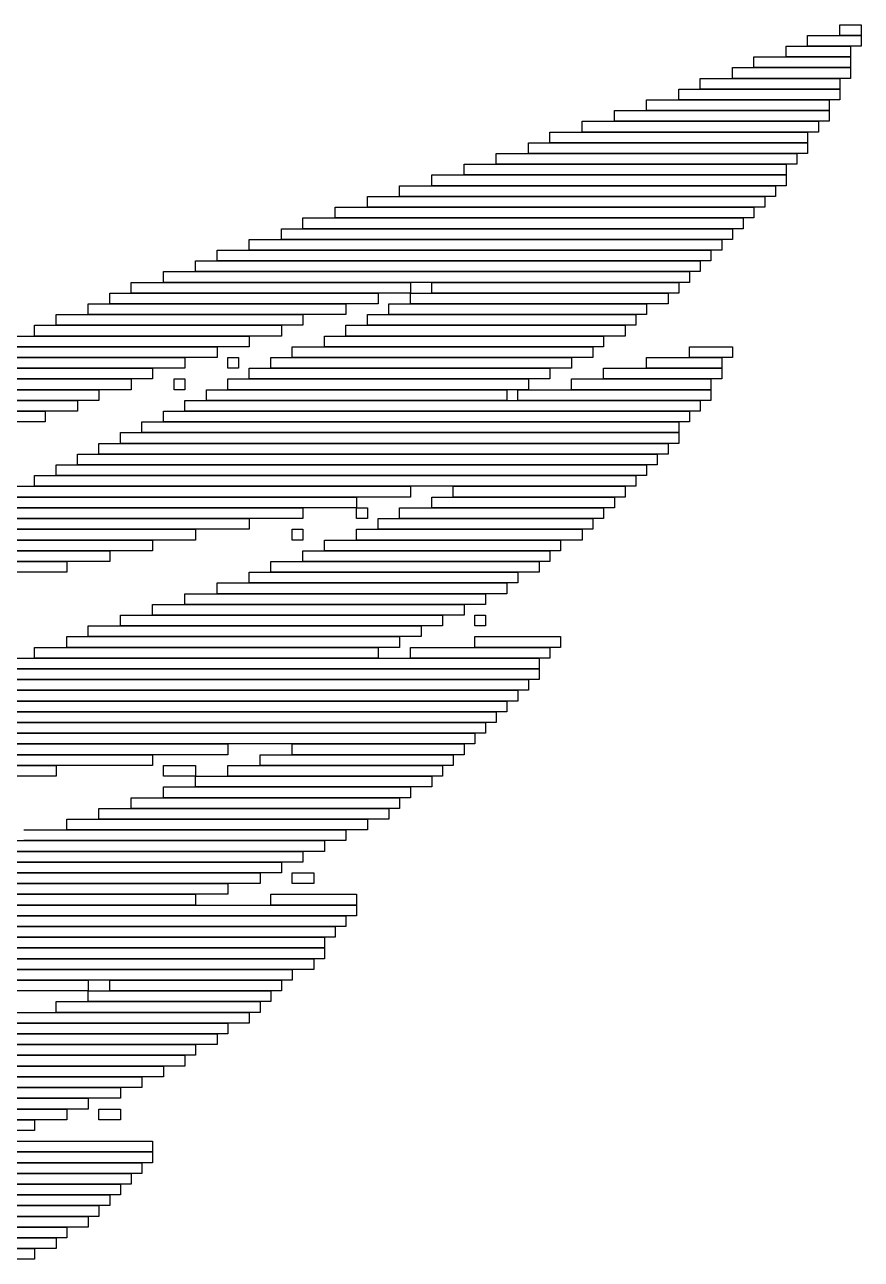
# Model space of a CAD drawing. Extents: x 309 to 714, y 307 to 718.
# Drawn here: x 636.1 to 714, y 579 to 694 of the extents above; entities that cross this region are included whole.
import ezdxf

# ---------------------------------------------------------------- set-up
doc = ezdxf.new("R2010")
doc.units = 0

msp = doc.modelspace()

# ---------------------------------------------------------------- linework, layer by layer
for p, q in [((712, 694), (714, 694)), ((712, 693), (712, 694)), ((714, 694), (714, 693)), ((709, 693), (714, 693)), ((709, 692), (709, 693)), ((714, 693), (712, 693)), ((714, 693), (714, 692)), ((707, 692), (713, 692)), ((707, 691), (707, 692)), ((714, 692), (709, 692)), ((713, 692), (713, 691)), ((702, 690), (713, 690)), ((702, 689), (702, 690)), ((704, 691), (713, 691)), ((704, 690), (704, 691)), ((713, 690), (704, 690)), ((713, 691), (707, 691)), ((713, 691), (713, 690)), ((713, 690), (713, 689)), ((699, 689), (712, 689)), ((699, 688), (699, 689)), ((713, 689), (702, 689)), ((712, 689), (712, 688)), ((697, 688), (712, 688)), ((697, 687), (697, 688)), ((712, 688), (699, 688)), ((712, 688), (712, 687)), ((694, 687), (711, 687)), ((694, 686), (694, 687)), ((712, 687), (697, 687)), ((711, 687), (711, 686)), ((691, 686), (711, 686)), ((691, 685), (691, 686)), ((711, 686), (694, 686)), ((711, 686), (711, 685)), ((688, 685), (710, 685)), ((688, 684), (688, 685)), ((711, 685), (691, 685)), ((710, 685), (710, 684)), ((685, 684), (709, 684)), ((685, 683), (685, 684)), ((710, 684), (688, 684)), ((709, 684), (709, 683)), ((680, 682), (708, 682)), ((680, 681), (680, 682)), ((683, 683), (709, 683)), ((683, 682), (683, 683)), ((709, 682), (683, 682)), ((709, 683), (685, 683)), ((708, 682), (708, 681)), ((709, 683), (709, 682)), ((677, 681), (707, 681)), ((677, 680), (677, 681)), ((708, 681), (680, 681)), ((707, 681), (707, 680)), ((674, 680), (707, 680)), ((674, 679), (674, 680)), ((707, 680), (677, 680)), ((707, 680), (707, 679)), ((671, 679), (706, 679)), ((671, 678), (671, 679)), ((707, 679), (674, 679)), ((706, 679), (706, 678)), ((668, 678), (705, 678)), ((668, 677), (668, 678)), ((706, 678), (671, 678)), ((705, 678), (705, 677)), ((665, 677), (704, 677)), ((665, 676), (665, 677)), ((705, 677), (668, 677)), ((704, 677), (704, 676)), ((662, 676), (703, 676)), ((662, 675), (662, 676)), ((704, 676), (665, 676)), ((703, 676), (703, 675)), ((657, 674), (701, 674)), ((657, 673), (657, 674)), ((660, 675), (702, 675)), ((660, 674), (660, 675)), ((702, 674), (660, 674)), ((703, 675), (662, 675)), ((701, 674), (701, 673)), ((702, 675), (702, 674)), ((654, 673), (700, 673)), ((654, 672), (654, 673)), ((701, 673), (657, 673)), ((700, 673), (700, 672)), ((652, 672), (699, 672)), ((652, 671), (652, 672)), ((700, 672), (654, 672)), ((699, 672), (699, 671)), ((649, 671), (698, 671)), ((649, 670), (649, 671)), ((699, 671), (652, 671)), ((698, 671), (698, 670)), ((646, 670), (672, 670)), ((646, 669), (646, 670)), ((698, 670), (649, 670)), ((672, 670), (672, 669)), ((674, 670), (697, 670)), ((674, 669), (674, 670)), ((697, 670), (697, 669)), ((644, 669), (669, 669)), ((644, 668), (644, 669)), ((672, 669), (646, 669)), ((669, 669), (669, 668)), ((672, 669), (696, 669)), ((672, 668), (672, 669)), ((697, 669), (674, 669)), ((696, 669), (696, 668)), ((639, 667), (662, 667)), ((639, 666), (639, 667)), ((642, 668), (666, 668)), ((642, 667), (642, 668)), ((666, 667), (642, 667)), ((669, 668), (644, 668)), ((662, 667), (662, 666)), ((666, 668), (666, 667)), ((668, 667), (693, 667)), ((668, 666), (668, 667)), ((670, 668), (694, 668)), ((670, 667), (670, 668)), ((694, 667), (670, 667)), ((696, 668), (672, 668)), ((693, 667), (693, 666)), ((694, 668), (694, 667)), ((637, 666), (660, 666)), ((637, 665), (637, 666)), ((662, 666), (639, 666)), ((660, 666), (660, 665)), ((666, 666), (692, 666)), ((666, 665), (666, 666)), ((693, 666), (668, 666)), ((692, 666), (692, 665)), ((634, 665), (657, 665)), ((660, 665), (637, 665)), ((657, 665), (657, 664)), ((664, 665), (690, 665)), ((664, 664), (664, 665)), ((692, 665), (666, 665)), ((690, 665), (690, 664)), ((632, 664), (654, 664)), ((657, 664), (634, 664)), ((654, 664), (654, 663)), ((661, 664), (689, 664)), ((661, 663), (661, 664)), ((690, 664), (664, 664)), ((689, 664), (689, 663)), ((698, 664), (702, 664)), ((698, 663), (698, 664)), ((702, 664), (702, 663)), ((630, 663), (651, 663)), ((654, 663), (632, 663)), ((651, 663), (651, 662)), ((655, 663), (656, 663)), ((655, 662), (655, 663)), ((656, 663), (656, 662)), ((659, 663), (687, 663)), ((659, 662), (659, 663)), ((689, 663), (661, 663)), ((687, 663), (687, 662)), ((694, 663), (701, 663)), ((694, 662), (694, 663)), ((702, 663), (698, 663)), ((701, 663), (701, 662)), ((627, 662), (648, 662)), ((651, 662), (630, 662)), ((648, 662), (648, 661)), ((656, 662), (655, 662)), ((657, 662), (685, 662)), ((657, 661), (657, 662)), ((687, 662), (659, 662)), ((685, 662), (685, 661)), ((690, 662), (701, 662)), ((690, 661), (690, 662)), ((701, 662), (694, 662)), ((701, 662), (701, 661)), ((625, 661), (646, 661)), ((648, 661), (627, 661)), ((646, 661), (646, 660)), ((650, 661), (651, 661)), ((650, 660), (650, 661)), ((651, 661), (651, 660)), ((655, 661), (683, 661)), ((655, 660), (655, 661)), ((685, 661), (657, 661)), ((683, 661), (683, 660)), ((687, 661), (700, 661)), ((687, 660), (687, 661)), ((701, 661), (690, 661)), ((700, 661), (700, 660)), ((621, 659), (641, 659)), ((623, 660), (643, 660)), ((643, 659), (623, 659)), ((646, 660), (625, 660)), ((641, 659), (641, 658)), ((643, 660), (643, 659)), ((651, 660), (650, 660)), ((651, 659), (699, 659)), ((651, 658), (651, 659)), ((653, 660), (681, 660)), ((653, 659), (653, 660)), ((681, 659), (653, 659)), ((683, 660), (655, 660)), ((681, 660), (681, 659)), ((682, 660), (700, 660)), ((682, 659), (682, 660)), ((700, 659), (682, 659)), ((700, 660), (687, 660)), ((699, 659), (699, 658)), ((700, 660), (700, 659)), ((618, 658), (638, 658)), ((641, 658), (621, 658)), ((638, 658), (638, 657)), ((649, 658), (698, 658)), ((649, 657), (649, 658)), ((699, 658), (651, 658)), ((698, 658), (698, 657)), ((638, 657), (618, 657)), ((647, 657), (697, 657)), ((647, 656), (647, 657)), ((698, 657), (649, 657)), ((697, 657), (697, 656)), ((645, 656), (697, 656)), ((645, 655), (645, 656)), ((697, 656), (647, 656)), ((697, 656), (697, 655)), ((643, 655), (696, 655)), ((643, 654), (643, 655)), ((697, 655), (645, 655)), ((696, 655), (696, 654)), ((641, 654), (695, 654)), ((641, 653), (641, 654)), ((696, 654), (643, 654)), ((695, 654), (695, 653)), ((639, 653), (694, 653)), ((639, 652), (639, 653)), ((695, 653), (641, 653)), ((694, 653), (694, 652)), ((635, 651), (672, 651)), ((637, 652), (693, 652)), ((637, 651), (637, 652)), ((693, 651), (637, 651)), ((694, 652), (639, 652)), ((672, 651), (672, 650)), ((676, 651), (692, 651)), ((676, 650), (676, 651)), ((692, 651), (692, 650)), ((693, 652), (693, 651)), ((633, 650), (667, 650)), ((672, 650), (635, 650)), ((667, 650), (667, 649)), ((674, 650), (691, 650)), ((674, 649), (674, 650)), ((692, 650), (676, 650)), ((691, 650), (691, 649)), ((631, 649), (662, 649)), ((667, 649), (633, 649)), ((662, 649), (662, 648)), ((667, 649), (668, 649)), ((667, 648), (667, 649)), ((668, 649), (668, 648)), ((671, 649), (690, 649)), ((671, 648), (671, 649)), ((691, 649), (674, 649)), ((690, 649), (690, 648)), ((629, 648), (657, 648)), ((662, 648), (631, 648)), ((657, 648), (657, 647)), ((668, 648), (667, 648)), ((669, 648), (689, 648)), ((669, 647), (669, 648)), ((690, 648), (671, 648)), ((689, 648), (689, 647)), ((627, 647), (652, 647)), ((657, 647), (629, 647)), ((652, 647), (652, 646)), ((661, 647), (662, 647)), ((661, 646), (661, 647)), ((662, 647), (662, 646)), ((667, 647), (688, 647)), ((667, 646), (667, 647)), ((689, 647), (669, 647)), ((688, 647), (688, 646)), ((625, 646), (648, 646)), ((652, 646), (627, 646)), ((648, 646), (648, 645)), ((662, 646), (661, 646)), ((664, 646), (686, 646)), ((664, 645), (664, 646)), ((688, 646), (667, 646)), ((686, 646), (686, 645)), ((621, 644), (640, 644)), ((623, 645), (644, 645)), ((644, 644), (623, 644)), ((648, 645), (625, 645)), ((640, 644), (640, 643)), ((644, 645), (644, 644)), ((659, 644), (684, 644)), ((659, 643), (659, 644)), ((662, 645), (685, 645)), ((662, 644), (662, 645)), ((685, 644), (662, 644)), ((686, 645), (664, 645)), ((684, 644), (684, 643)), ((685, 645), (685, 644)), ((640, 643), (621, 643)), ((657, 643), (682, 643)), ((657, 642), (657, 643)), ((684, 643), (659, 643)), ((682, 643), (682, 642)), ((654, 642), (681, 642)), ((654, 641), (654, 642)), ((682, 642), (657, 642)), ((681, 642), (681, 641)), ((651, 641), (679, 641)), ((651, 640), (651, 641)), ((681, 641), (654, 641)), ((679, 641), (679, 640)), ((648, 640), (677, 640)), ((648, 639), (648, 640)), ((679, 640), (651, 640)), ((677, 640), (677, 639)), ((645, 639), (675, 639)), ((645, 638), (645, 639)), ((677, 639), (648, 639)), ((675, 639), (675, 638)), ((678, 639), (679, 639)), ((678, 638), (678, 639)), ((679, 639), (679, 638)), ((642, 638), (673, 638)), ((642, 637), (642, 638)), ((675, 638), (645, 638)), ((673, 638), (673, 637)), ((679, 638), (678, 638)), ((637, 636), (669, 636)), ((637, 635), (637, 636)), ((640, 637), (671, 637)), ((640, 636), (640, 637)), ((671, 636), (640, 636)), ((673, 637), (642, 637)), ((669, 636), (669, 635)), ((671, 637), (671, 636)), ((672, 636), (685, 636)), ((672, 635), (672, 636)), ((678, 637), (686, 637)), ((678, 636), (678, 637)), ((686, 636), (678, 636)), ((685, 636), (685, 635)), ((686, 637), (686, 636)), ((633, 635), (684, 635)), ((669, 635), (637, 635)), ((685, 635), (672, 635)), ((684, 635), (684, 634)), ((630, 634), (684, 634)), ((684, 634), (633, 634)), ((684, 634), (684, 633)), ((627, 633), (683, 633)), ((684, 633), (630, 633)), ((683, 633), (683, 632)), ((625, 632), (682, 632)), ((683, 632), (627, 632)), ((682, 632), (682, 631)), ((622, 631), (681, 631)), ((682, 631), (625, 631)), ((681, 631), (681, 630)), ((619, 630), (680, 630)), ((681, 630), (622, 630)), ((680, 630), (680, 629)), ((613, 628), (678, 628)), ((616, 629), (679, 629)), ((679, 628), (616, 628)), ((680, 629), (619, 629)), ((678, 628), (678, 627)), ((679, 629), (679, 628)), ((611, 627), (655, 627)), ((678, 627), (613, 627)), ((655, 627), (655, 626)), ((661, 627), (677, 627)), ((661, 626), (661, 627)), ((677, 627), (677, 626)), ((608, 626), (648, 626)), ((655, 626), (611, 626)), ((648, 626), (648, 625)), ((658, 626), (676, 626)), ((658, 625), (658, 626)), ((677, 626), (661, 626)), ((676, 626), (676, 625)), ((605, 625), (639, 625)), ((648, 625), (608, 625)), ((639, 625), (639, 624)), ((649, 625), (652, 625)), ((649, 624), (649, 625)), ((652, 625), (652, 624)), ((655, 625), (675, 625)), ((655, 624), (655, 625)), ((676, 625), (658, 625)), ((675, 625), (675, 624)), ((639, 624), (605, 624)), ((652, 624), (649, 624)), ((652, 624), (674, 624)), ((652, 623), (652, 624)), ((675, 624), (655, 624)), ((674, 624), (674, 623)), ((649, 623), (672, 623)), ((649, 622), (649, 623)), ((674, 623), (652, 623)), ((672, 623), (672, 622)), ((643, 621), (670, 621)), ((643, 620), (643, 621)), ((646, 622), (671, 622)), ((646, 621), (646, 622)), ((671, 621), (646, 621)), ((672, 622), (649, 622)), ((670, 621), (670, 620)), ((671, 622), (671, 621)), ((640, 620), (668, 620)), ((640, 619), (640, 620)), ((670, 620), (643, 620)), ((668, 620), (668, 619)), ((636, 619), (666, 619)), ((668, 619), (640, 619)), ((666, 619), (666, 618)), ((632, 618), (664, 618)), ((666, 618), (636, 618)), ((664, 618), (664, 617)), ((628, 617), (662, 617)), ((664, 617), (632, 617)), ((662, 617), (662, 616)), ((623, 616), (660, 616)), ((662, 616), (628, 616)), ((660, 616), (660, 615)), ((619, 615), (658, 615)), ((660, 615), (623, 615)), ((658, 615), (658, 614)), ((661, 615), (663, 615)), ((661, 614), (661, 615)), ((663, 615), (663, 614)), ((611, 613), (652, 613)), ((615, 614), (655, 614)), ((655, 613), (615, 613)), ((658, 614), (619, 614)), ((652, 613), (652, 612)), ((655, 614), (655, 613)), ((659, 613), (667, 613)), ((659, 612), (659, 613)), ((663, 614), (661, 614)), ((667, 613), (667, 612)), ((606, 612), (667, 612)), ((652, 612), (611, 612)), ((667, 612), (659, 612)), ((667, 612), (667, 611)), ((602, 611), (666, 611)), ((667, 611), (606, 611)), ((666, 611), (666, 610)), ((598, 610), (665, 610)), ((666, 610), (602, 610)), ((665, 610), (665, 609)), ((594, 609), (664, 609)), ((665, 609), (598, 609)), ((664, 609), (664, 608)), ((590, 608), (664, 608)), ((664, 608), (594, 608)), ((664, 608), (664, 607)), ((586, 607), (663, 607)), ((664, 607), (590, 607)), ((663, 607), (663, 606)), ((578, 605), (642, 605)), ((582, 606), (661, 606)), ((661, 605), (582, 605)), ((663, 606), (586, 606)), ((642, 605), (642, 604)), ((644, 605), (660, 605)), ((644, 604), (644, 605)), ((660, 605), (660, 604)), ((661, 606), (661, 605)), ((642, 604), (578, 604)), ((642, 604), (659, 604)), ((642, 603), (642, 604)), ((660, 604), (644, 604)), ((659, 604), (659, 603)), ((639, 603), (658, 603)), ((639, 602), (639, 603)), ((659, 603), (642, 603)), ((658, 603), (658, 602)), ((634, 602), (657, 602)), ((658, 602), (639, 602)), ((657, 602), (657, 601)), ((630, 601), (655, 601)), ((657, 601), (634, 601)), ((655, 601), (655, 600)), ((627, 600), (654, 600)), ((655, 600), (630, 600)), ((654, 600), (654, 599)), ((615, 598), (651, 598)), ((622, 599), (652, 599)), ((652, 598), (622, 598)), ((654, 599), (627, 599)), ((651, 598), (651, 597)), ((652, 599), (652, 598)), ((609, 597), (649, 597)), ((651, 597), (615, 597)), ((649, 597), (649, 596)), ((602, 596), (647, 596)), ((649, 596), (609, 596)), ((647, 596), (647, 595)), ((593, 595), (645, 595)), ((647, 595), (602, 595)), ((645, 595), (645, 594)), ((583, 594), (642, 594)), ((645, 594), (593, 594)), ((642, 594), (642, 593)), ((572, 593), (640, 593)), ((642, 593), (583, 593)), ((640, 593), (640, 592)), ((643, 593), (645, 593)), ((643, 592), (643, 593)), ((645, 593), (645, 592)), ((563, 592), (637, 592)), ((640, 592), (572, 592)), ((637, 592), (637, 591)), ((645, 592), (643, 592)), ((637, 591), (563, 591)), ((567, 590), (648, 590)), ((648, 590), (648, 589)), ((648, 589), (567, 589)), ((573, 589), (648, 589)), ((648, 589), (648, 588)), ((648, 588), (573, 588)), ((578, 588), (647, 588)), ((647, 588), (647, 587)), ((647, 587), (578, 587)), ((586, 587), (646, 587)), ((646, 587), (646, 586)), ((646, 586), (586, 586)), ((594, 586), (645, 586)), ((645, 586), (645, 585)), ((645, 585), (594, 585)), ((605, 585), (644, 585)), ((644, 585), (644, 584)), ((644, 584), (605, 584)), ((625, 584), (643, 584)), ((643, 584), (643, 583)), ((618, 582), (640, 582)), ((622, 583), (642, 583)), ((642, 582), (622, 582)), ((643, 583), (625, 583)), ((640, 582), (640, 581)), ((642, 583), (642, 582)), ((612, 581), (639, 581)), ((640, 581), (618, 581)), ((639, 581), (639, 580)), ((605, 580), (637, 580)), ((639, 580), (612, 580)), ((637, 580), (637, 579)), ((637, 579), (605, 579))]:
    msp.add_line(p, q)

doc.saveas('drawing.dxf')
